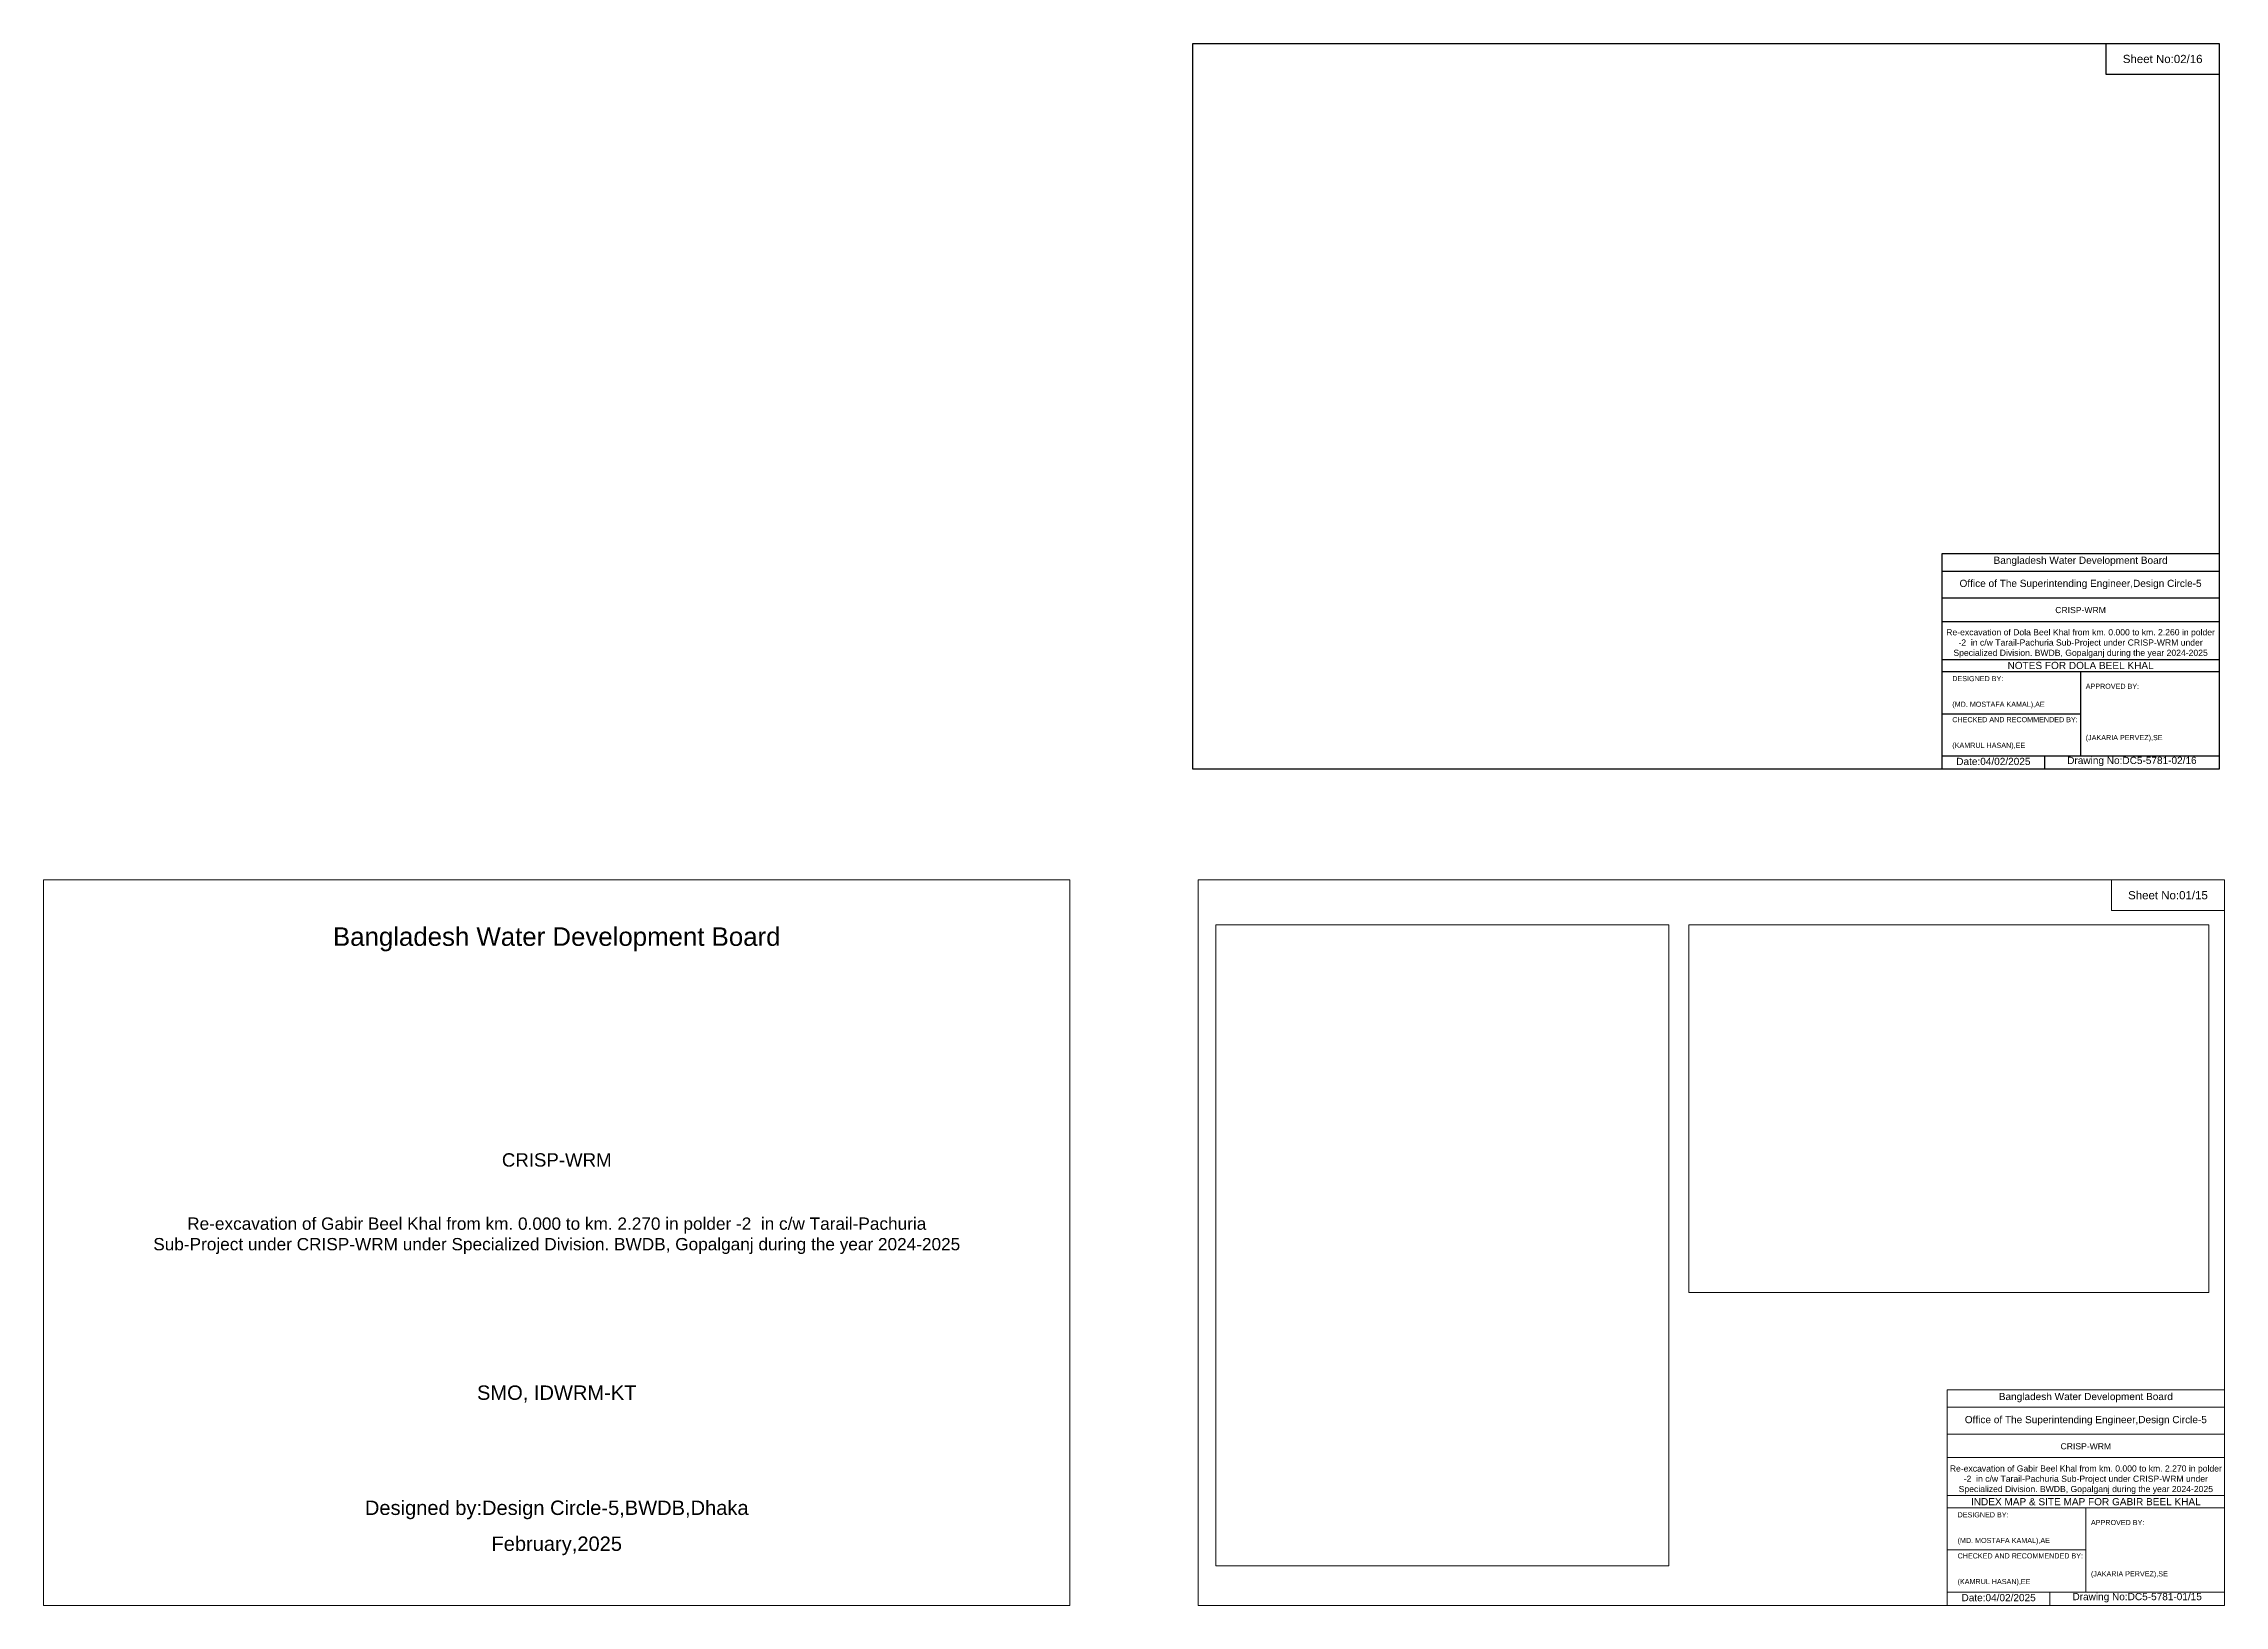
# Model space of a CAD drawing. Header units: inches. Extents: x 91000 to 258000, y -5656 to 6519.
# Drawn here: x 91000 to 108000, y -5656 to 6519 of the extents above; entities that cross this region are included whole.
import ezdxf

# ---------------------------------------------------------------- set-up
doc = ezdxf.new("R2010")
doc.units = ezdxf.units.IN
doc.header["$LTSCALE"] = 7
doc.header["$MEASUREMENT"] = 0
doc.layers.add('Cross Section Labels', color=7, linetype='Continuous', lineweight=9)
doc.styles.get("Standard").update_dxf_attribs({"font": 'arial.ttf'})
picture_1 = doc.add_image_def('image1.png', size_in_pixel=(4960, 3507))
picture_2 = doc.add_image_def('image2.png', size_in_pixel=(3507, 4960))

msp = doc.modelspace()

# ---------------------------------------------------------------- linework, layer by layer
for points in [[(99959, 6519), (107959, 6519), (107959, 863), (99959, 863)], [(107079, 6519), (107959, 6519), (107959, 6279), (107079, 6279)]]:
    msp.add_lwpolyline(points, close=True)
for points in [[(105799, 863), (105799, 2543), (107959, 2543)], [(105799, 2407), (107959, 2407)], [(105799, 2199), (107959, 2199)], [(105799, 2015), (107959, 2015)], [(105799, 1719), (107959, 1719)], [(105799, 1623), (107959, 1623)], [(106879, 1623), (106879, 967)], [(105799, 1295), (106879, 1295)], [(105799, 967), (107959, 967)], [(106599, 967), (106599, 863)]]:
    msp.add_lwpolyline(points)
at = {"layer": 'Cross Section Labels'}
for points in [[(91000, 0), (99000, 0), (99000, -5656), (91000, -5656)], [(100000, 0), (108000, 0), (108000, -5656), (100000, -5656)], [(107120, 0), (108000, 0), (108000, -240), (107120, -240)]]:
    msp.add_lwpolyline(points, close=True, dxfattribs=at)
for points in [[(105840, -5656), (105840, -3976), (108000, -3976)], [(105840, -4112), (108000, -4112)], [(105840, -4320), (108000, -4320)], [(105840, -4504), (108000, -4504)], [(105840, -4800), (108000, -4800)], [(105840, -4896), (108000, -4896)], [(106920, -4896), (106920, -5552)], [(105840, -5224), (106920, -5224)], [(105840, -5552), (108000, -5552)], [(106640, -5552), (106640, -5656)]]:
    msp.add_lwpolyline(points, dxfattribs=at)

# ---------------------------------------------------------------- texts
at = {"attachment_point": 5}
for s, insert, char_height in [('Sheet No:02/16', (107519, 6399), 64), ('Bangladesh Water Development Board', (106879, 2483), 56), ('Office of The Superintending Engineer,Design Circle-5', (106879, 2303), 56)]:
    msp.add_mtext(s, dxfattribs=dict(at, insert=insert, char_height=char_height))
for s, insert, char_height, width, attachment_point in [('CRISP-WRM', (106879, 2103), 48, 2240, 5), ('Re-excavation of Dola Beel Khal from km. 0.000 to km. 2.260 in polder -2  in c/w Tarail-Pachuria Sub-Project under CRISP-WRM under Specialized Division. BWDB, Gopalganj during the year 2024-2025', (106879, 1843), 48, 2160, 5), ('NOTES FOR DOLA BEEL KHAL', (106879, 1671), 56, 2240, 5), ('DESIGNED BY:^J^J^J(MD. MOSTAFA KAMAL),AE', (105879, 1463), 40, 1120, 4), ('APPROVED BY:^J^J^J^J^J^J(JAKARIA PERVEZ),SE', (106919, 1303), 40, 1120, 4), ('CHECKED AND RECOMMENDED BY:^J^J^J(KAMRUL HASAN),EE', (105879, 1143), 40, 1120, 4), ('Date:04/02/2025', (106199, 923), 56, 1120, 5), ('Drawing No:DC5-5781-02/16', (107279, 923), 56, 1760, 5)]:
    msp.add_mtext(s, dxfattribs=dict(insert=insert, char_height=char_height, width=width, attachment_point=attachment_point))
at = {"layer": 'Cross Section Labels', "attachment_point": 5}
for s, insert, char_height in [('Sheet No:01/15', (107560, -120), 64), ('Bangladesh Water Development Board', (95000, -464), 144), ('Bangladesh Water Development Board', (106920, -4036), 56), ('Office of The Superintending Engineer,Design Circle-5', (106920, -4216), 56), ('Designed by:Design Circle-5,BWDB,Dhaka', (95000, -4912), 112), ('February,2025', (95000, -5192), 112)]:
    msp.add_mtext(s, dxfattribs=dict(at, insert=insert, char_height=char_height))
at = {"layer": 'Cross Section Labels'}
for s, insert, char_height, width, attachment_point in [('CRISP-WRM', (95000, -2184), 104, 6400, 5), ('Re-excavation of Gabir Beel Khal from km. 0.000 to km. 2.270 in polder -2  in c/w Tarail-Pachuria Sub-Project under CRISP-WRM under Specialized Division. BWDB, Gopalganj during the year 2024-2025', (95000, -2632), 96, 6400, 2), ('SMO, IDWRM-KT', (95000, -4008), 112, 6400, 5), ('CRISP-WRM', (106920, -4416), 48, 2240, 5), ('Re-excavation of Gabir Beel Khal from km. 0.000 to km. 2.270 in polder -2  in c/w Tarail-Pachuria Sub-Project under CRISP-WRM under Specialized Division. BWDB, Gopalganj during the year 2024-2025', (106920, -4676), 48, 2160, 5), ('DESIGNED BY:^J^J^J(MD. MOSTAFA KAMAL),AE', (105920, -5056), 40, 1120, 4), ('INDEX MAP & SITE MAP FOR GABIR BEEL KHAL', (106920, -4848), 56, 2240, 5), ('APPROVED BY:^J^J^J^J^J^J(JAKARIA PERVEZ),SE', (106960, -5216), 40, 1120, 4), ('CHECKED AND RECOMMENDED BY:^J^J^J(KAMRUL HASAN),EE', (105920, -5376), 40, 1120, 4), ('Date:04/02/2025', (106240, -5596), 56, 1120, 5), ('Drawing No:DC5-5781-01/15', (107320, -5596), 56, 1760, 5)]:
    msp.add_mtext(s, dxfattribs=dict(at, insert=insert, char_height=char_height, width=width, attachment_point=attachment_point))

# ---------------------------------------------------------------- pictures from other files: only their frames are drawn
image = msp.add_image(picture_2, insert=(100137, -5347), size_in_units=(3533, 4997), dxfattribs=at)
image.dxf.flags = 7
image = msp.add_image(picture_1, insert=(103825, -3216), size_in_units=(4053, 2866), dxfattribs=at)
image.dxf.flags = 7

doc.saveas('drawing.dxf')
